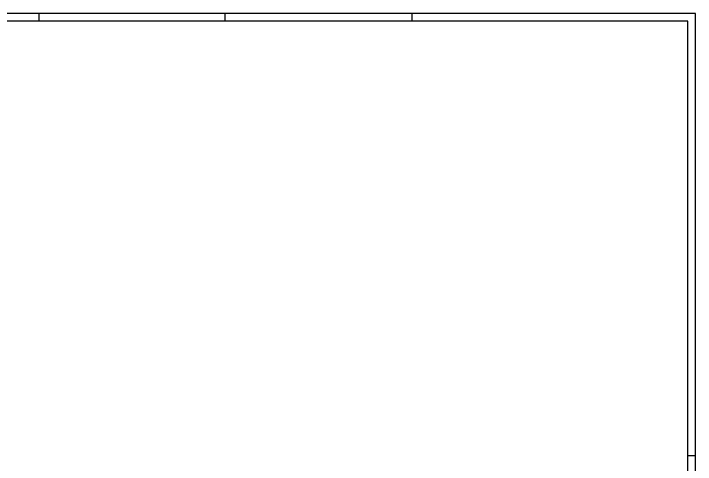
# Model space of a CAD drawing. Header units: millimetres. Extents: x -80 to 17556, y -2605 to 646.
# Drawn here: x 378.1 to 836, y -363.9 to -61 of the extents above; entities that cross this region are included whole.
import ezdxf

# ---------------------------------------------------------------- set-up
doc = ezdxf.new("R2010")
doc.units = ezdxf.units.MM
doc.header["$LTSCALE"] = 2
doc.layers.add('5', color=7, linetype='Continuous', lineweight=25)
doc.layers.add('FRAME51', color=7, linetype='Continuous')
doc.styles.add('Arial', font='arial.ttf')
doc.styles.add('SIMPLEX', font='simplex.shx', dxfattribs={"width": 0.8})

# ---------------------------------------------------------------- blocks, each defined once
blk = doc.blocks.new('RAHMEN_RAHM-A1Q')
at = {"layer": '5', "color": 7, "linetype": 'Continuous'}
for p, q in [((836, 589), (-5, 589)), ((836, -5), (836, 589))]:
    blk.add_line(p, q, dxfattribs=at)
at = {"layer": '5', "color": 3, "linetype": 'Continuous'}
for p, q in [((395, 589), (395, 584)), ((520, 589), (520, 584)), ((831, 292), (836, 292))]:
    blk.add_line(p, q, dxfattribs=at)
at = {"layer": '5', "color": 3}
blk.add_line((645.5, 589), (645.5, 584), dxfattribs=at)
at = {"layer": '5', "color": 4, "linetype": 'Continuous'}
for p, q in [((831, 584), (0, 584)), ((831, 0), (831, 584))]:
    blk.add_line(p, q, dxfattribs=at)
at = {"layer": 'FRAME51', "style": 'Arial'}
for tag, p in [('CAD_KDZNR', (1.36, 580.62)), ('KDZNR', (47.61, 580.02)), ('CAD_KDMAT_PROMPT', (1.36, 575.62)), ('KDMAT', (47.61, 575.02))]:
    blk.add_attdef(tag, p, '', height=1.8, dxfattribs=at)
at = {"layer": 'FRAME51', "flags": 1}
for tag, p in [('FILENAME', (739.82, -2.19)), ('KBZ', (751.5, -2.19))]:
    blk.add_attdef(tag, p, '', height=1, dxfattribs=at)
at = {"layer": 'FRAME51', "style": 'SIMPLEX', "width": 0.7}
for tag, p in [('MADR_INIT', (756.63, -3.52)), ('DATUM', (782.13, -3.52))]:
    blk.add_attdef(tag, p, '', height=2.5, dxfattribs=at)

msp = doc.modelspace()

# ---------------------------------------------------------------- block references
at = {"layer": 'FRAME51'}
msp.add_blockref('RAHMEN_RAHM-A1Q', (0, -650), dxfattribs=at)

doc.saveas('drawing.dxf')
